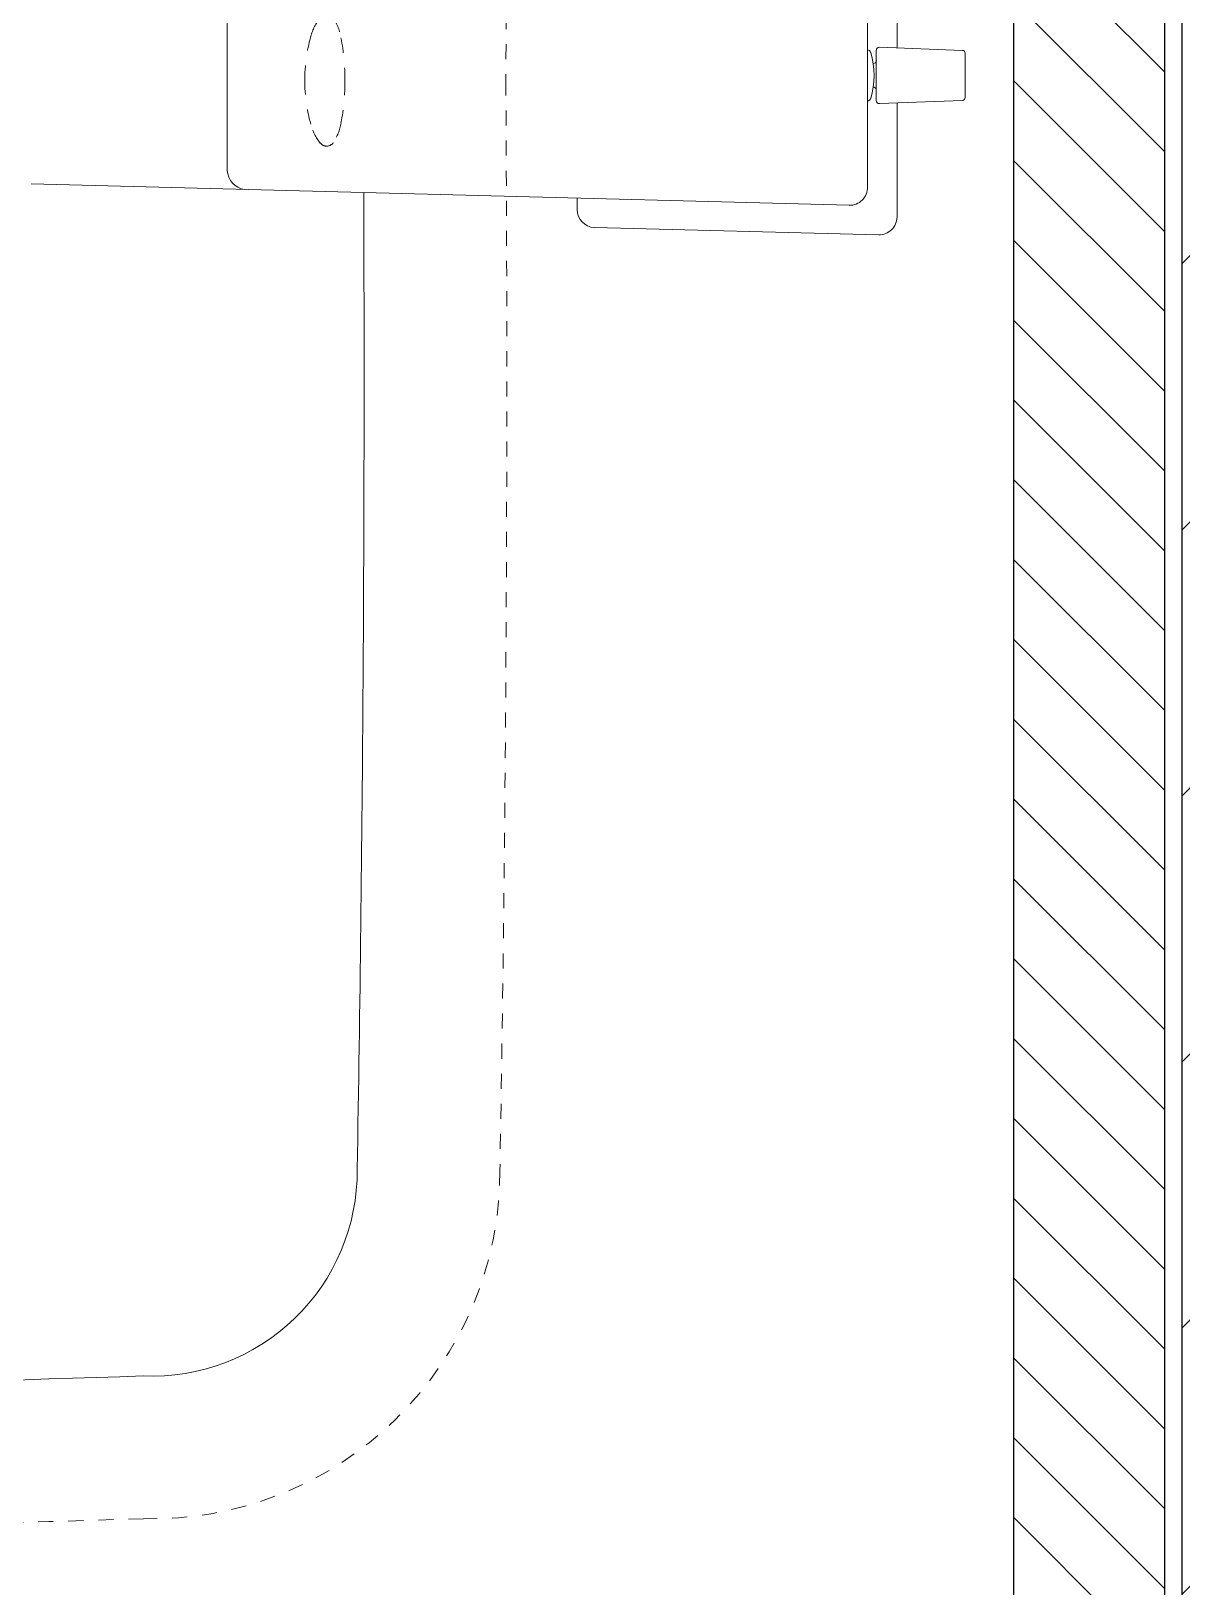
# Model space of a CAD drawing. Header units: inches. Extents: x 0 to 2865, y 0 to 4378.
# Drawn here: x 1340.66 to 1348.3, y 2368.27 to 2378.6 of the extents above; entities that cross this region are included whole.
import ezdxf

# ---------------------------------------------------------------- set-up
doc = ezdxf.new("R2010")
doc.units = ezdxf.units.IN
doc.linetypes.add('DASHED', pattern=[0.75, 0.5, -0.25])
doc.layers.add('A-WALL', color=113, linetype='Continuous', lineweight=9)
doc.layers.add('l-FIXTURE', color=7, linetype='Continuous', lineweight=5)
doc.layers.add('I-FURN', color=8, linetype='Continuous')
doc.styles.get("Standard").update_dxf_attribs({"font": 'arial.ttf'})

# ---------------------------------------------------------------- blocks, each defined once
blk = doc.blocks.new('WB')
at = {"color": 0, "lineweight": 5}
for p, q in [((15.468, 0.976), (17.357, 1.025)), ((17.16, 0.829), (11.727, 0.687)), ((15.353, 0.782), (15.353, 0.858)), ((17.478, 0.907), (17.478, 0.148)), ((17.282, 0.707), (17.282, -0.776)), ((13.03, -0.665), (13.03, 0.597)), ((17.34, -0.201), (17.34, 0.133)), ((17.361, 0.153), (17.912, 0.132)), ((17.931, -0.181), (17.931, 0.112)), ((17.912, -0.2), (17.361, -0.221)), ((17.478, -0.217), (17.478, -0.976))]:
    blk.add_line(p, q, dxfattribs=at)
at = {"color": 0, "linetype": 'DASHED', "lineweight": 5, "ltscale": 0.1}
blk.add_lwpolyline([(14.841, -7.241, 0.005975), (14.88, -0.001, 0.005975), (14.841, 7.241, 0.421899), (12.474, 9.555, 0.016836), (2.405, 9.555, 0.421667), (0.039, 7.241, 0.005823), (0, 0, 0.005823), (0.039, -7.241, 0.421667), (2.405, -9.555, 0.016836), (12.474, -9.555, 0.421899)], format="xyb", close=True, dxfattribs=at)
at = {"color": 0, "lineweight": 5}
blk.add_lwpolyline([(13.936, 0.745, 0.005371), (13.893, 7.235, 0.428792), (12.473, 8.607, 0.01694), (2.406, 8.607, 0.428462), (0.987, 7.235, 0.005836), (0.947, 0, 0.005836), (0.987, -7.235, 0.428462), (2.406, -8.607, 0.01694), (12.473, -8.607, 0.428792), (13.893, -7.235, 0.005316), (13.936, -0.813, 0.005316)], format="xyb", dxfattribs=at)
for centre, radius, start, end in [((15.474, 0.856), 0.121, 92.9366, 179.4019), ((17.36, 0.907), 0.118, 359.997, 91.503), ((17.163, 0.71), 0.119, 358.65, 91.3974), ((13.166, 0.59), 0.136, 98.7071, 177.0098), ((17.28, 0.112), 0.0236, 17.0763, 85.9822), ((16.806, -0.034), 0.52, 342.9237, 17.0763), ((17.36, 0.133), 0.0199, 88.607, 178.8453), ((17.911, 0.112), 0.0197, 0, 87.85), ((17.32, 0.064), 0.0202, 267.9713, 359.383), ((17.28, -0.18), 0.0236, 274.0178, 342.9237), ((17.321, -0.133), 0.0197, 359.9987, 93.733), ((17.361, -0.201), 0.0202, 181.538, 270.6087), ((17.911, -0.181), 0.0197, 272.15, 360)]:
    blk.add_arc(centre, radius, start, end, dxfattribs=at)
at = {"color": 0, "linetype": 'DASHED', "lineweight": 5, "ltscale": 0.1}
for centre, radius, start, end in [((13.935, 0.191), 0.365, 141.8789, 164.2221), ((13.69, 0.383), 0.0529, 34.0309, 141.8789), ((13.468, 0.233), 0.321, 8.689, 34.0309), ((14.588, 0.006), 1.043, 164.2221, 180.4063), ((12.412, 0.013), 1.399, 359.3825, 11.0778), ((14.588, -0.008), 1.043, 179.5937, 195.7779), ((12.412, -0.015), 1.399, 348.9222, 0.6175), ((13.935, -0.193), 0.365, 195.7779, 218.1211), ((13.468, -0.235), 0.321, 325.9691, 351.311)]:
    blk.add_arc(centre, radius, start, end, dxfattribs=at)
for tag, p in [('MODELNUMBER', (7.428, 0.003)), ('TRADENAME', (7.429, 0.003)), ('PRODUCT', (7.431, 0.003)), ('MATERIAL', (7.433, 0.003))]:
    blk.add_attdef(tag, p, '', height=0.001, rotation=270, dxfattribs=at)

msp = doc.modelspace()

# ---------------------------------------------------------------- hatches: boundary and pattern name
at = {"layer": 'A-WALL', "lineweight": 5, "transparency": 33554636}
h = msp.add_hatch(dxfattribs=at)
h.set_pattern_fill('ANSI31', color=8, scale=10, angle=180)
h.set_pattern_definition([(225, (-17560.1397, -853.0564), (0.88388348, -0.88388348), [])])
h.paths.add_polyline_path([(1352.799, 2397.776), (1321.299, 2397.776), (1321.299, 2393.276), (1348.299, 2393.276), (1348.299, 2300.276), (1352.799, 2300.276)])
at = {"layer": 'I-FURN', "lineweight": 5, "ltscale": 100, "transparency": 33554636}
h = msp.add_hatch(dxfattribs=at)
h.set_pattern_fill('ANSI31', color=8, scale=3, angle=630)
h.set_pattern_definition([(315, (18672.7096, -1852.87326), (0.265165043, 0.265165043), [])])
h.paths.add_polyline_path([(1348.183, 2392.157), (1347.183, 2392.157), (1347.183, 2364.157), (1348.183, 2364.157)])

# ---------------------------------------------------------------- linework, layer by layer
at = {"layer": 'A-WALL', "color": 8, "lineweight": 5, "transparency": 33554636}
msp.add_lwpolyline([(1352.799, 2397.776), (1321.299, 2397.776), (1321.299, 2393.276), (1348.299, 2393.276), (1348.299, 2300.276), (1352.799, 2300.276)], close=True, dxfattribs=at)
at = {"layer": 'I-FURN', "color": 8, "transparency": 33554636}
msp.add_lwpolyline([(1348.299, 2393.276), (1348.299, 2363.276), (1327.645, 2363.276, -0.414214), (1326.282, 2364.639), (1326.282, 2393.276)], format="xyb", close=True, dxfattribs=at)
msp.add_lwpolyline([(1347.183, 2392.157), (1348.183, 2392.157), (1348.183, 2364.157), (1347.183, 2364.157)], close=True, dxfattribs=at)

# ---------------------------------------------------------------- block references
at = {"layer": 'l-FIXTURE', "color": 8, "lineweight": 5, "transparency": 33554636, "xscale": -1, "rotation": 180}
msp.add_blockref('WB', (1328.929, 2378.276), dxfattribs=at)

doc.saveas('drawing.dxf')
